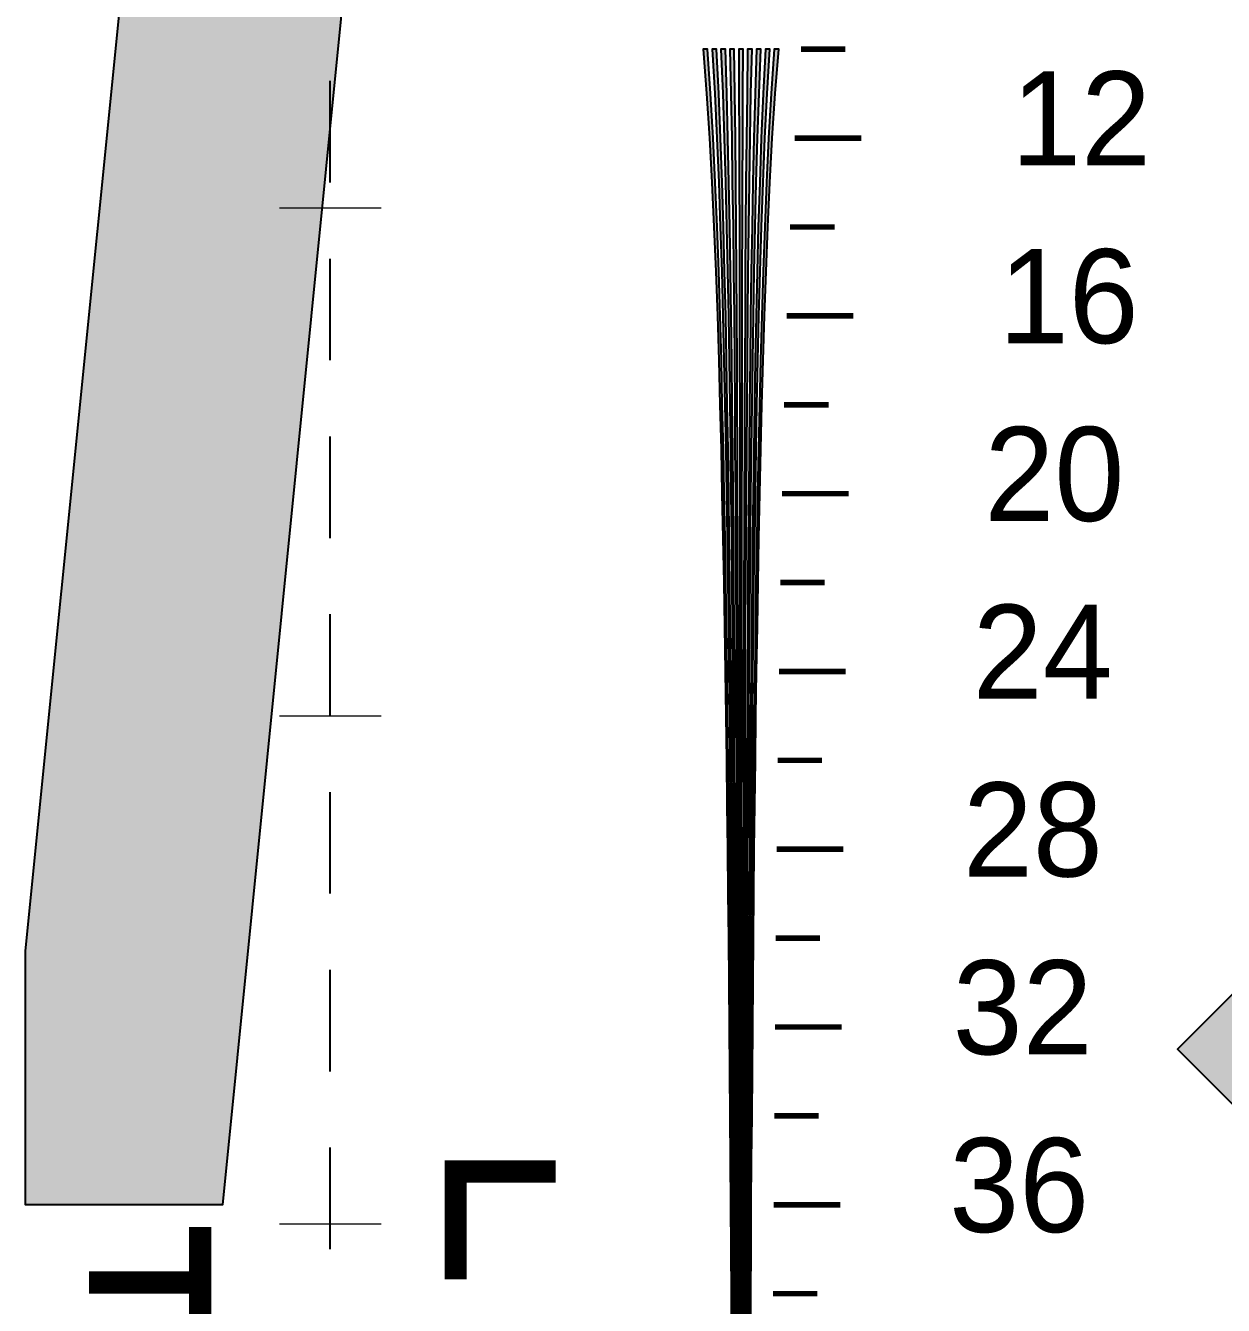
# Model space of a CAD drawing. Header units: millimetres. Extents: x -9 to 297, y 0 to 210.
# Drawn here: x 117.9 to 165.1, y 116.8 to 167.2 of the extents above; entities that cross this region are included whole.
import ezdxf

# ---------------------------------------------------------------- set-up
doc = ezdxf.new("R2010")
doc.units = ezdxf.units.MM
for name, color, linetype in [('CENTER', 7, 'Continuous'), ('GLUE', 1, 'Continuous'), ('LABELS', 7, 'Continuous'), ('SFR', 7, 'Continuous')]:
    doc.layers.add(name, color=color, linetype=linetype)

msp = doc.modelspace()

# ---------------------------------------------------------------- hatches: boundary and pattern name
at = {"layer": 'CENTER', "true_color": 0x000000}
h = msp.add_hatch(color=7, dxfattribs=at)
h.dxf.hatch_style = 1
h.paths.add_polyline_path([(144.629, 166.25), (144.764, 164.5), (144.878, 162.75), (144.97, 161), (145.053, 159.25), (145.123, 157.5), (145.189, 155.75), (145.241, 154), (145.289, 152.25), (145.333, 150.5), (145.372, 148.75), (145.408, 147), (145.438, 145.25), (145.469, 143.5), (145.495, 141.75), (145.521, 140), (145.543, 138.25), (145.565, 136.5), (145.587, 134.75), (145.605, 133), (145.622, 131.25), (145.635, 129.5), (145.653, 127.749), (145.666, 126), (145.679, 124.25), (145.692, 122.499), (145.705, 120.75), (145.714, 119), (145.727, 117.249), (145.736, 115.499), (145.745, 113.75), (145.788, 113.75), (145.78, 115.499), (145.771, 117.249), (145.762, 119), (145.753, 120.75), (145.74, 122.499), (145.731, 124.25), (145.718, 126), (145.705, 127.749), (145.692, 129.5), (145.679, 131.25), (145.666, 133), (145.648, 134.75), (145.631, 136.5), (145.613, 138.25), (145.591, 140), (145.569, 141.75), (145.547, 143.5), (145.521, 145.25), (145.491, 147), (145.46, 148.75), (145.425, 150.5), (145.385, 152.25), (145.346, 154), (145.298, 155.75), (145.241, 157.5), (145.18, 159.25), (145.106, 161), (145.022, 162.75), (144.922, 164.5), (144.804, 166.25), (144.629, 166.25)])
h = msp.add_hatch(color=7, dxfattribs=at)
h.dxf.hatch_style = 1
h.paths.add_polyline_path([(144.979, 166.25), (145.084, 164.5), (145.167, 162.75), (145.241, 161), (145.302, 159.25), (145.359, 157.5), (145.407, 155.75), (145.447, 154), (145.486, 152.25), (145.517, 150.5), (145.547, 148.75), (145.574, 147), (145.6, 145.25), (145.622, 143.5), (145.644, 141.75), (145.661, 140), (145.679, 138.25), (145.696, 136.5), (145.709, 134.75), (145.722, 133), (145.736, 131.25), (145.749, 129.5), (145.762, 127.749), (145.771, 126), (145.784, 124.25), (145.793, 122.499), (145.801, 120.75), (145.81, 119), (145.819, 117.249), (145.823, 115.499), (145.832, 113.75), (145.876, 113.75), (145.871, 115.499), (145.863, 117.249), (145.858, 119), (145.85, 120.75), (145.841, 122.499), (145.832, 124.25), (145.823, 126), (145.814, 127.749), (145.806, 129.5), (145.797, 131.25), (145.784, 133), (145.77, 134.75), (145.762, 136.5), (145.744, 138.25), (145.731, 140), (145.714, 141.75), (145.696, 143.5), (145.679, 145.25), (145.657, 147), (145.635, 148.75), (145.609, 150.5), (145.582, 152.25), (145.552, 154), (145.517, 155.75), (145.473, 157.5), (145.429, 159.25), (145.377, 161), (145.315, 162.75), (145.241, 164.5), (145.154, 166.25), (144.979, 166.25)])
h = msp.add_hatch(color=7, dxfattribs=at)
h.dxf.hatch_style = 1
h.paths.add_polyline_path([(145.329, 166.25), (145.399, 164.5), (145.46, 162.75), (145.512, 161), (145.552, 159.25), (145.591, 157.5), (145.626, 155.75), (145.652, 154), (145.679, 152.25), (145.701, 150.5), (145.722, 148.75), (145.74, 147), (145.758, 145.25), (145.775, 143.5), (145.788, 141.75), (145.801, 140), (145.814, 138.25), (145.823, 136.5), (145.836, 134.75), (145.845, 133), (145.854, 131.25), (145.863, 129.5), (145.871, 127.749), (145.876, 126), (145.885, 124.25), (145.894, 122.499), (145.898, 120.75), (145.902, 119), (145.911, 117.249), (145.915, 115.499), (145.92, 113.75), (145.963, 113.75), (145.959, 115.499), (145.955, 117.249), (145.95, 119), (145.946, 120.75), (145.942, 122.499), (145.937, 124.25), (145.933, 126), (145.924, 127.749), (145.92, 129.5), (145.911, 131.25), (145.907, 133), (145.898, 134.75), (145.889, 136.5), (145.88, 138.25), (145.871, 140), (145.863, 141.75), (145.85, 143.5), (145.836, 145.25), (145.823, 147), (145.81, 148.75), (145.793, 150.5), (145.775, 152.25), (145.758, 154), (145.736, 155.75), (145.71, 157.5), (145.679, 159.25), (145.644, 161), (145.605, 162.75), (145.561, 164.5), (145.504, 166.25), (145.329, 166.25)])
h = msp.add_hatch(color=7, dxfattribs=at)
h.dxf.hatch_style = 1
h.paths.add_polyline_path([(145.679, 166.25), (145.718, 164.5), (145.753, 162.75), (145.779, 161), (145.806, 159.25), (145.823, 157.5), (145.845, 155.75), (145.858, 154), (145.871, 152.25), (145.884, 150.5), (145.898, 148.75), (145.906, 147), (145.92, 145.25), (145.928, 143.5), (145.933, 141.75), (145.942, 140), (145.95, 138.25), (145.955, 136.5), (145.959, 134.75), (145.968, 133), (145.972, 131.25), (145.976, 129.5), (145.981, 127.749), (145.985, 126), (145.989, 124.25), (145.989, 122.499), (145.994, 120.75), (145.998, 119), (146.002, 117.249), (146.002, 115.499), (146.007, 113.75), (146.05, 113.75), (146.05, 115.499), (146.046, 117.249), (146.046, 119), (146.042, 120.75), (146.042, 122.499), (146.037, 124.25), (146.037, 126), (146.033, 127.749), (146.033, 129.5), (146.029, 131.25), (146.024, 133), (146.024, 134.75), (146.02, 136.5), (146.016, 138.25), (146.011, 140), (146.007, 141.75), (146.003, 143.5), (145.998, 145.25), (145.99, 147), (145.985, 148.75), (145.977, 150.5), (145.972, 152.25), (145.963, 154), (145.955, 155.75), (145.942, 157.5), (145.928, 159.25), (145.915, 161), (145.898, 162.75), (145.876, 164.5), (145.854, 166.25), (145.679, 166.25)])
h = msp.add_hatch(color=7, dxfattribs=at)
h.dxf.hatch_style = 1
h.paths.add_polyline_path([(146.029, 166.25), (146.038, 164.5), (146.042, 162.75), (146.051, 161), (146.055, 159.25), (146.059, 157.5), (146.064, 155.75), (146.064, 154), (146.068, 152.25), (146.068, 150.5), (146.072, 148.75), (146.072, 147), (146.077, 145.25), (146.077, 143.5), (146.081, 141.75), (146.081, 140), (146.081, 138.25), (146.085, 136.5), (146.085, 134.75), (146.085, 133), (146.085, 131.25), (146.09, 129.5), (146.09, 127.749), (146.09, 126), (146.09, 124.25), (146.09, 122.499), (146.09, 120.75), (146.094, 119), (146.094, 117.249), (146.094, 115.499), (146.094, 113.75), (146.138, 113.75), (146.138, 115.499), (146.138, 117.249), (146.138, 119), (146.142, 120.75), (146.142, 122.499), (146.142, 124.25), (146.142, 126), (146.142, 127.749), (146.142, 129.5), (146.146, 131.25), (146.146, 133), (146.146, 134.75), (146.146, 136.5), (146.151, 138.25), (146.151, 140), (146.151, 141.75), (146.155, 143.5), (146.155, 145.25), (146.159, 147), (146.159, 148.75), (146.164, 150.5), (146.164, 152.25), (146.168, 154), (146.172, 155.75), (146.172, 157.5), (146.177, 159.25), (146.181, 161), (146.19, 162.75), (146.194, 164.5), (146.203, 166.25), (146.029, 166.25)])
h = msp.add_hatch(color=7, dxfattribs=at)
h.dxf.hatch_style = 1
h.paths.add_polyline_path([(146.379, 166.25), (146.357, 164.5), (146.335, 162.75), (146.317, 161), (146.304, 159.25), (146.291, 157.5), (146.282, 155.75), (146.269, 154), (146.26, 152.25), (146.256, 150.5), (146.247, 148.75), (146.243, 147), (146.234, 145.25), (146.23, 143.5), (146.225, 141.75), (146.221, 140), (146.217, 138.25), (146.213, 136.5), (146.208, 134.75), (146.208, 133), (146.204, 131.25), (146.199, 129.5), (146.199, 127.749), (146.195, 126), (146.195, 124.25), (146.191, 122.499), (146.191, 120.75), (146.186, 119), (146.186, 117.249), (146.182, 115.499), (146.182, 113.75), (146.226, 113.75), (146.23, 115.499), (146.23, 117.249), (146.235, 119), (146.239, 120.75), (146.243, 122.499), (146.243, 124.25), (146.248, 126), (146.252, 127.749), (146.256, 129.5), (146.261, 131.25), (146.265, 133), (146.274, 134.75), (146.278, 136.5), (146.282, 138.25), (146.291, 140), (146.3, 141.75), (146.304, 143.5), (146.313, 145.25), (146.326, 147), (146.335, 148.75), (146.348, 150.5), (146.361, 152.25), (146.374, 154), (146.392, 155.75), (146.409, 157.5), (146.427, 159.25), (146.453, 161), (146.479, 162.75), (146.514, 164.5), (146.554, 166.25), (146.379, 166.25)])
h = msp.add_hatch(color=7, dxfattribs=at)
h.dxf.hatch_style = 1
h.paths.add_polyline_path([(146.729, 166.25), (146.672, 164.5), (146.628, 162.75), (146.589, 161), (146.554, 159.25), (146.523, 157.5), (146.501, 155.75), (146.475, 154), (146.457, 152.25), (146.44, 150.5), (146.423, 148.75), (146.409, 147), (146.396, 145.25), (146.383, 143.5), (146.37, 141.75), (146.361, 140), (146.352, 138.25), (146.344, 136.5), (146.335, 134.75), (146.326, 133), (146.322, 131.25), (146.313, 129.5), (146.309, 127.749), (146.3, 126), (146.295, 124.25), (146.291, 122.499), (146.287, 120.75), (146.282, 119), (146.278, 117.249), (146.274, 115.499), (146.269, 113.75), (146.313, 113.75), (146.317, 115.499), (146.322, 117.249), (146.331, 119), (146.335, 120.75), (146.339, 122.499), (146.348, 124.25), (146.357, 126), (146.361, 127.749), (146.37, 129.5), (146.379, 131.25), (146.388, 133), (146.396, 134.75), (146.41, 136.5), (146.418, 138.25), (146.432, 140), (146.445, 141.75), (146.458, 143.5), (146.475, 145.25), (146.493, 147), (146.51, 148.75), (146.532, 150.5), (146.554, 152.25), (146.58, 154), (146.611, 155.75), (146.641, 157.5), (146.681, 159.25), (146.72, 161), (146.773, 162.75), (146.834, 164.5), (146.904, 166.25), (146.729, 166.25)])
h = msp.add_hatch(color=7, dxfattribs=at)
h.dxf.hatch_style = 1
h.paths.add_polyline_path([(147.079, 166.25), (146.991, 164.5), (146.917, 162.75), (146.856, 161), (146.803, 159.25), (146.76, 157.5), (146.72, 155.75), (146.681, 154), (146.65, 152.25), (146.624, 150.5), (146.598, 148.75), (146.576, 147), (146.554, 145.25), (146.536, 143.5), (146.519, 141.75), (146.501, 140), (146.488, 138.25), (146.471, 136.5), (146.462, 134.75), (146.449, 133), (146.436, 131.25), (146.427, 129.5), (146.418, 127.749), (146.409, 126), (146.401, 124.25), (146.392, 122.499), (146.383, 120.75), (146.374, 119), (146.37, 117.249), (146.361, 115.499), (146.357, 113.75), (146.4, 113.75), (146.409, 115.499), (146.413, 117.249), (146.422, 119), (146.431, 120.75), (146.44, 122.499), (146.449, 124.25), (146.462, 126), (146.471, 127.749), (146.484, 129.5), (146.497, 131.25), (146.51, 133), (146.523, 134.75), (146.536, 136.5), (146.554, 138.25), (146.571, 140), (146.589, 141.75), (146.611, 143.5), (146.632, 145.25), (146.659, 147), (146.685, 148.75), (146.716, 150.5), (146.746, 152.25), (146.786, 154), (146.829, 155.75), (146.873, 157.5), (146.93, 159.25), (146.991, 161), (147.065, 162.75), (147.148, 164.5), (147.254, 166.25), (147.079, 166.25)])
h = msp.add_hatch(color=7, dxfattribs=at)
h.dxf.hatch_style = 1
h.paths.add_polyline_path([(147.429, 166.25), (147.311, 164.5), (147.21, 162.75), (147.127, 161), (147.053, 159.25), (146.991, 157.5), (146.939, 155.75), (146.886, 154), (146.847, 152.25), (146.808, 150.5), (146.772, 148.75), (146.742, 147), (146.711, 145.25), (146.685, 143.5), (146.663, 141.75), (146.641, 140), (146.619, 138.25), (146.602, 136.5), (146.584, 134.75), (146.567, 133), (146.554, 131.25), (146.54, 129.5), (146.527, 127.749), (146.514, 126), (146.501, 124.25), (146.492, 122.499), (146.479, 120.75), (146.47, 119), (146.462, 117.249), (146.453, 115.499), (146.444, 113.75), (146.488, 113.75), (146.497, 115.499), (146.505, 117.249), (146.518, 119), (146.527, 120.75), (146.54, 122.499), (146.554, 124.25), (146.567, 126), (146.58, 127.749), (146.597, 129.5), (146.61, 131.25), (146.628, 133), (146.645, 134.75), (146.667, 136.5), (146.689, 138.25), (146.711, 140), (146.737, 141.75), (146.764, 143.5), (146.794, 145.25), (146.825, 147), (146.86, 148.75), (146.899, 150.5), (146.943, 152.25), (146.991, 154), (147.048, 155.75), (147.109, 157.5), (147.179, 159.25), (147.262, 161), (147.354, 162.75), (147.468, 164.5), (147.604, 166.25), (147.429, 166.25)])
at = {"layer": 'SFR', "true_color": 0x000000}
h = msp.add_hatch(color=7, dxfattribs=at)
h.dxf.hatch_style = 1
h.paths.add_polyline_path([(117.942, 130.751), (122.192, 173.25), (130.942, 173.25), (125.692, 120.75), (117.942, 120.75), (117.942, 130.751)])
h = msp.add_hatch(color=7, dxfattribs=at)
h.dxf.hatch_style = 1
h.paths.add_polyline_path([(176.442, 140), (189.567, 126.875), (176.442, 113.75), (163.317, 126.875), (176.442, 140)])

# ---------------------------------------------------------------- linework, layer by layer
at = {"layer": 'CENTER', "color": 250, "lineweight": 35, "const_width": 0.219}
for points in [[(148.479, 166.25), (150.229, 166.25)], [(148.229, 162.75), (150.854, 162.75)], [(148.054, 159.25), (149.804, 159.25)], [(147.923, 155.75), (150.548, 155.75)], [(147.818, 152.25), (149.568, 152.25)], [(147.735, 148.75), (150.36, 148.75)], [(147.669, 145.25), (149.419, 145.25)], [(147.612, 141.75), (150.237, 141.75)], [(147.564, 138.25), (149.314, 138.25)], [(147.521, 134.75), (150.146, 134.75)], [(147.486, 131.25), (149.236, 131.25)], [(147.455, 127.75), (150.08, 127.75)], [(147.429, 124.25), (149.179, 124.25)], [(147.402, 120.75), (150.028, 120.75)], [(147.381, 117.25), (149.13, 117.25)]]:
    msp.add_lwpolyline(points, dxfattribs=at)
at = {"layer": 'CENTER', "color": 250}
for points in [[(145.78, 115.499), (145.771, 117.249), (145.762, 119), (145.753, 120.75), (145.74, 122.499), (145.731, 124.25), (145.718, 126), (145.705, 127.749), (145.692, 129.5), (145.679, 131.25), (145.666, 133), (145.648, 134.75), (145.631, 136.5), (145.613, 138.25), (145.591, 140), (145.569, 141.75), (145.547, 143.5), (145.521, 145.25), (145.491, 147), (145.46, 148.75), (145.425, 150.5), (145.385, 152.25), (145.346, 154), (145.298, 155.75), (145.241, 157.5), (145.18, 159.25), (145.106, 161), (145.022, 162.75), (144.922, 164.5), (144.804, 166.25), (144.629, 166.25), (144.629, 166.25), (144.764, 164.5), (144.878, 162.75), (144.97, 161), (145.053, 159.25), (145.123, 157.5), (145.189, 155.75), (145.241, 154), (145.289, 152.25), (145.333, 150.5), (145.372, 148.75), (145.408, 147), (145.438, 145.25), (145.469, 143.5), (145.495, 141.75), (145.521, 140), (145.543, 138.25), (145.565, 136.5), (145.587, 134.75), (145.605, 133), (145.622, 131.25), (145.635, 129.5), (145.653, 127.749), (145.666, 126), (145.679, 124.25), (145.692, 122.499), (145.705, 120.75), (145.714, 119), (145.727, 117.249), (145.736, 115.499)], [(145.871, 115.499), (145.863, 117.249), (145.858, 119), (145.85, 120.75), (145.841, 122.499), (145.832, 124.25), (145.823, 126), (145.814, 127.749), (145.806, 129.5), (145.797, 131.25), (145.784, 133), (145.77, 134.75), (145.762, 136.5), (145.744, 138.25), (145.731, 140), (145.714, 141.75), (145.696, 143.5), (145.679, 145.25), (145.657, 147), (145.635, 148.75), (145.609, 150.5), (145.582, 152.25), (145.552, 154), (145.517, 155.75), (145.473, 157.5), (145.429, 159.25), (145.377, 161), (145.315, 162.75), (145.241, 164.5), (145.154, 166.25), (144.979, 166.25), (144.979, 166.25), (145.084, 164.5), (145.167, 162.75), (145.241, 161), (145.302, 159.25), (145.359, 157.5), (145.407, 155.75), (145.447, 154), (145.486, 152.25), (145.517, 150.5), (145.547, 148.75), (145.574, 147), (145.6, 145.25), (145.622, 143.5), (145.644, 141.75), (145.661, 140), (145.679, 138.25), (145.696, 136.5), (145.709, 134.75), (145.722, 133), (145.736, 131.25), (145.749, 129.5), (145.762, 127.749), (145.771, 126), (145.784, 124.25), (145.793, 122.499), (145.801, 120.75), (145.81, 119), (145.819, 117.249), (145.823, 115.499)], [(145.959, 115.499), (145.955, 117.249), (145.95, 119), (145.946, 120.75), (145.942, 122.499), (145.937, 124.25), (145.933, 126), (145.924, 127.749), (145.92, 129.5), (145.911, 131.25), (145.907, 133), (145.898, 134.75), (145.889, 136.5), (145.88, 138.25), (145.871, 140), (145.863, 141.75), (145.85, 143.5), (145.836, 145.25), (145.823, 147), (145.81, 148.75), (145.793, 150.5), (145.775, 152.25), (145.758, 154), (145.736, 155.75), (145.71, 157.5), (145.679, 159.25), (145.644, 161), (145.605, 162.75), (145.561, 164.5), (145.504, 166.25), (145.329, 166.25), (145.329, 166.25), (145.399, 164.5), (145.46, 162.75), (145.512, 161), (145.552, 159.25), (145.591, 157.5), (145.626, 155.75), (145.652, 154), (145.679, 152.25), (145.701, 150.5), (145.722, 148.75), (145.74, 147), (145.758, 145.25), (145.775, 143.5), (145.788, 141.75), (145.801, 140), (145.814, 138.25), (145.823, 136.5), (145.836, 134.75), (145.845, 133), (145.854, 131.25), (145.863, 129.5), (145.871, 127.749), (145.876, 126), (145.885, 124.25), (145.894, 122.499), (145.898, 120.75), (145.902, 119), (145.911, 117.249), (145.915, 115.499)], [(146.05, 115.499), (146.046, 117.249), (146.046, 119), (146.042, 120.75), (146.042, 122.499), (146.037, 124.25), (146.037, 126), (146.033, 127.749), (146.033, 129.5), (146.029, 131.25), (146.024, 133), (146.024, 134.75), (146.02, 136.5), (146.016, 138.25), (146.011, 140), (146.007, 141.75), (146.003, 143.5), (145.998, 145.25), (145.99, 147), (145.985, 148.75), (145.977, 150.5), (145.972, 152.25), (145.963, 154), (145.955, 155.75), (145.942, 157.5), (145.928, 159.25), (145.915, 161), (145.898, 162.75), (145.876, 164.5), (145.854, 166.25), (145.679, 166.25), (145.679, 166.25), (145.718, 164.5), (145.753, 162.75), (145.779, 161), (145.806, 159.25), (145.823, 157.5), (145.845, 155.75), (145.858, 154), (145.871, 152.25), (145.884, 150.5), (145.898, 148.75), (145.906, 147), (145.92, 145.25), (145.928, 143.5), (145.933, 141.75), (145.942, 140), (145.95, 138.25), (145.955, 136.5), (145.959, 134.75), (145.968, 133), (145.972, 131.25), (145.976, 129.5), (145.981, 127.749), (145.985, 126), (145.989, 124.25), (145.989, 122.499), (145.994, 120.75), (145.998, 119), (146.002, 117.249), (146.002, 115.499)], [(146.138, 115.499), (146.138, 117.249), (146.138, 119), (146.142, 120.75), (146.142, 122.499), (146.142, 124.25), (146.142, 126), (146.142, 127.749), (146.142, 129.5), (146.146, 131.25), (146.146, 133), (146.146, 134.75), (146.146, 136.5), (146.151, 138.25), (146.151, 140), (146.151, 141.75), (146.155, 143.5), (146.155, 145.25), (146.159, 147), (146.159, 148.75), (146.164, 150.5), (146.164, 152.25), (146.168, 154), (146.172, 155.75), (146.172, 157.5), (146.177, 159.25), (146.181, 161), (146.19, 162.75), (146.194, 164.5), (146.203, 166.25), (146.029, 166.25), (146.029, 166.25), (146.038, 164.5), (146.042, 162.75), (146.051, 161), (146.055, 159.25), (146.059, 157.5), (146.064, 155.75), (146.064, 154), (146.068, 152.25), (146.068, 150.5), (146.072, 148.75), (146.072, 147), (146.077, 145.25), (146.077, 143.5), (146.081, 141.75), (146.081, 140), (146.081, 138.25), (146.085, 136.5), (146.085, 134.75), (146.085, 133), (146.085, 131.25), (146.09, 129.5), (146.09, 127.749), (146.09, 126), (146.09, 124.25), (146.09, 122.499), (146.09, 120.75), (146.094, 119), (146.094, 117.249), (146.094, 115.499)], [(146.23, 115.499), (146.23, 117.249), (146.235, 119), (146.239, 120.75), (146.243, 122.499), (146.243, 124.25), (146.248, 126), (146.252, 127.749), (146.256, 129.5), (146.261, 131.25), (146.265, 133), (146.274, 134.75), (146.278, 136.5), (146.282, 138.25), (146.291, 140), (146.3, 141.75), (146.304, 143.5), (146.313, 145.25), (146.326, 147), (146.335, 148.75), (146.348, 150.5), (146.361, 152.25), (146.374, 154), (146.392, 155.75), (146.409, 157.5), (146.427, 159.25), (146.453, 161), (146.479, 162.75), (146.514, 164.5), (146.554, 166.25), (146.379, 166.25), (146.379, 166.25), (146.357, 164.5), (146.335, 162.75), (146.317, 161), (146.304, 159.25), (146.291, 157.5), (146.282, 155.75), (146.269, 154), (146.26, 152.25), (146.256, 150.5), (146.247, 148.75), (146.243, 147), (146.234, 145.25), (146.23, 143.5), (146.225, 141.75), (146.221, 140), (146.217, 138.25), (146.213, 136.5), (146.208, 134.75), (146.208, 133), (146.204, 131.25), (146.199, 129.5), (146.199, 127.749), (146.195, 126), (146.195, 124.25), (146.191, 122.499), (146.191, 120.75), (146.186, 119), (146.186, 117.249), (146.182, 115.499)], [(146.317, 115.499), (146.322, 117.249), (146.331, 119), (146.335, 120.75), (146.339, 122.499), (146.348, 124.25), (146.357, 126), (146.361, 127.749), (146.37, 129.5), (146.379, 131.25), (146.388, 133), (146.396, 134.75), (146.41, 136.5), (146.418, 138.25), (146.432, 140), (146.445, 141.75), (146.458, 143.5), (146.475, 145.25), (146.493, 147), (146.51, 148.75), (146.532, 150.5), (146.554, 152.25), (146.58, 154), (146.611, 155.75), (146.641, 157.5), (146.681, 159.25), (146.72, 161), (146.773, 162.75), (146.834, 164.5), (146.904, 166.25), (146.729, 166.25), (146.729, 166.25), (146.672, 164.5), (146.628, 162.75), (146.589, 161), (146.554, 159.25), (146.523, 157.5), (146.501, 155.75), (146.475, 154), (146.457, 152.25), (146.44, 150.5), (146.423, 148.75), (146.409, 147), (146.396, 145.25), (146.383, 143.5), (146.37, 141.75), (146.361, 140), (146.352, 138.25), (146.344, 136.5), (146.335, 134.75), (146.326, 133), (146.322, 131.25), (146.313, 129.5), (146.309, 127.749), (146.3, 126), (146.295, 124.25), (146.291, 122.499), (146.287, 120.75), (146.282, 119), (146.278, 117.249), (146.274, 115.499)], [(146.409, 115.499), (146.413, 117.249), (146.422, 119), (146.431, 120.75), (146.44, 122.499), (146.449, 124.25), (146.462, 126), (146.471, 127.749), (146.484, 129.5), (146.497, 131.25), (146.51, 133), (146.523, 134.75), (146.536, 136.5), (146.554, 138.25), (146.571, 140), (146.589, 141.75), (146.611, 143.5), (146.632, 145.25), (146.659, 147), (146.685, 148.75), (146.716, 150.5), (146.746, 152.25), (146.786, 154), (146.829, 155.75), (146.873, 157.5), (146.93, 159.25), (146.991, 161), (147.065, 162.75), (147.148, 164.5), (147.254, 166.25), (147.079, 166.25), (147.079, 166.25), (146.991, 164.5), (146.917, 162.75), (146.856, 161), (146.803, 159.25), (146.76, 157.5), (146.72, 155.75), (146.681, 154), (146.65, 152.25), (146.624, 150.5), (146.598, 148.75), (146.576, 147), (146.554, 145.25), (146.536, 143.5), (146.519, 141.75), (146.501, 140), (146.488, 138.25), (146.471, 136.5), (146.462, 134.75), (146.449, 133), (146.436, 131.25), (146.427, 129.5), (146.418, 127.749), (146.409, 126), (146.401, 124.25), (146.392, 122.499), (146.383, 120.75), (146.374, 119), (146.37, 117.249), (146.361, 115.499)], [(146.497, 115.499), (146.505, 117.249), (146.518, 119), (146.527, 120.75), (146.54, 122.499), (146.554, 124.25), (146.567, 126), (146.58, 127.749), (146.597, 129.5), (146.61, 131.25), (146.628, 133), (146.645, 134.75), (146.667, 136.5), (146.689, 138.25), (146.711, 140), (146.737, 141.75), (146.764, 143.5), (146.794, 145.25), (146.825, 147), (146.86, 148.75), (146.899, 150.5), (146.943, 152.25), (146.991, 154), (147.048, 155.75), (147.109, 157.5), (147.179, 159.25), (147.262, 161), (147.354, 162.75), (147.468, 164.5), (147.604, 166.25), (147.429, 166.25), (147.429, 166.25), (147.311, 164.5), (147.21, 162.75), (147.127, 161), (147.053, 159.25), (146.991, 157.5), (146.939, 155.75), (146.886, 154), (146.847, 152.25), (146.808, 150.5), (146.772, 148.75), (146.742, 147), (146.711, 145.25), (146.685, 143.5), (146.663, 141.75), (146.641, 140), (146.619, 138.25), (146.602, 136.5), (146.584, 134.75), (146.567, 133), (146.554, 131.25), (146.54, 129.5), (146.527, 127.749), (146.514, 126), (146.501, 124.25), (146.492, 122.499), (146.479, 120.75), (146.47, 119), (146.462, 117.249), (146.453, 115.499)]]:
    msp.add_lwpolyline(points, dxfattribs=at)
at = {"layer": 'CENTER', "color": 250, "true_color": 0x000000}
for points in [[(144.804, 166.25), (144.629, 166.25), (144.764, 164.5)], [(144.804, 166.25), (144.764, 164.5), (144.878, 162.75)], [(144.804, 166.25), (144.878, 162.75), (144.97, 161)], [(144.804, 166.25), (144.97, 161), (145.053, 159.25)], [(144.804, 166.25), (145.053, 159.25), (145.123, 157.5)], [(144.804, 166.25), (145.123, 157.5), (145.189, 155.75)], [(144.804, 166.25), (145.189, 155.75), (145.46, 148.75)], [(144.804, 166.25), (145.46, 148.75), (145.425, 150.5)], [(144.804, 166.25), (145.425, 150.5), (145.385, 152.25)], [(144.804, 166.25), (145.385, 152.25), (145.346, 154)], [(144.804, 166.25), (145.346, 154), (145.298, 155.75)], [(144.804, 166.25), (145.298, 155.75), (145.241, 157.5)], [(144.804, 166.25), (145.241, 157.5), (145.18, 159.25)], [(144.804, 166.25), (145.18, 159.25), (145.106, 161)], [(144.804, 166.25), (145.106, 161), (145.022, 162.75)], [(145.022, 162.75), (144.922, 164.5), (144.804, 166.25)], [(145.154, 166.25), (144.979, 166.25), (145.084, 164.5)], [(145.154, 166.25), (145.084, 164.5), (145.167, 162.75)], [(145.154, 166.25), (145.167, 162.75), (145.241, 161)], [(145.154, 166.25), (145.241, 161), (145.302, 159.25)], [(145.154, 166.25), (145.302, 159.25), (145.359, 157.5)], [(145.154, 166.25), (145.359, 157.5), (145.407, 155.75)], [(145.154, 166.25), (145.407, 155.75), (145.679, 145.25)], [(145.154, 166.25), (145.679, 145.25), (145.657, 147)], [(145.154, 166.25), (145.657, 147), (145.635, 148.75)], [(145.154, 166.25), (145.635, 148.75), (145.609, 150.5)], [(145.154, 166.25), (145.609, 150.5), (145.582, 152.25)], [(145.154, 166.25), (145.582, 152.25), (145.552, 154)], [(145.154, 166.25), (145.552, 154), (145.517, 155.75)], [(145.154, 166.25), (145.517, 155.75), (145.473, 157.5)], [(145.154, 166.25), (145.473, 157.5), (145.429, 159.25)], [(145.154, 166.25), (145.429, 159.25), (145.377, 161)], [(145.154, 166.25), (145.377, 161), (145.315, 162.75)], [(145.315, 162.75), (145.241, 164.5), (145.154, 166.25)], [(145.504, 166.25), (145.329, 166.25), (145.399, 164.5)], [(145.504, 166.25), (145.399, 164.5), (145.46, 162.75)], [(145.504, 166.25), (145.46, 162.75), (145.512, 161)], [(145.504, 166.25), (145.512, 161), (145.552, 159.25)], [(145.504, 166.25), (145.552, 159.25), (145.591, 157.5)], [(145.504, 166.25), (145.591, 157.5), (145.626, 155.75)], [(145.504, 166.25), (145.626, 155.75), (145.652, 154)], [(145.504, 166.25), (145.652, 154), (145.679, 152.25)], [(145.504, 166.25), (145.679, 152.25), (145.701, 150.5)], [(145.504, 166.25), (145.701, 150.5), (145.722, 148.75)], [(145.504, 166.25), (145.722, 148.75), (145.898, 134.75)], [(145.504, 166.25), (145.898, 134.75), (145.889, 136.5)], [(145.504, 166.25), (145.889, 136.5), (145.88, 138.25)], [(145.504, 166.25), (145.88, 138.25), (145.871, 140)], [(145.504, 166.25), (145.871, 140), (145.863, 141.75)], [(145.504, 166.25), (145.863, 141.75), (145.85, 143.5)], [(145.504, 166.25), (145.85, 143.5), (145.836, 145.25)], [(145.504, 166.25), (145.836, 145.25), (145.823, 147)], [(145.504, 166.25), (145.823, 147), (145.81, 148.75)], [(145.504, 166.25), (145.81, 148.75), (145.793, 150.5)], [(145.504, 166.25), (145.793, 150.5), (145.775, 152.25)], [(145.504, 166.25), (145.775, 152.25), (145.758, 154)], [(145.504, 166.25), (145.758, 154), (145.736, 155.75)], [(145.504, 166.25), (145.736, 155.75), (145.71, 157.5)], [(145.504, 166.25), (145.71, 157.5), (145.679, 159.25)], [(145.504, 166.25), (145.679, 159.25), (145.644, 161)], [(145.504, 166.25), (145.644, 161), (145.605, 162.75)], [(145.605, 162.75), (145.561, 164.5), (145.504, 166.25)], [(145.854, 166.25), (145.679, 166.25), (145.718, 164.5)], [(145.854, 166.25), (145.718, 164.5), (145.753, 162.75)], [(145.854, 166.25), (145.753, 162.75), (145.779, 161)], [(145.854, 166.25), (145.779, 161), (145.806, 159.25)], [(145.854, 166.25), (145.806, 159.25), (145.823, 157.5)], [(145.854, 166.25), (145.823, 157.5), (145.845, 155.75)], [(145.854, 166.25), (145.845, 155.75), (145.858, 154)], [(145.854, 166.25), (145.858, 154), (145.871, 152.25)], [(145.854, 166.25), (145.871, 152.25), (145.884, 150.5)], [(145.854, 166.25), (145.884, 150.5), (145.898, 148.75)], [(145.854, 166.25), (145.898, 148.75), (145.906, 147)], [(145.854, 166.25), (145.906, 147), (145.92, 145.25)], [(145.854, 166.25), (145.92, 145.25), (145.928, 143.5)], [(145.854, 166.25), (145.928, 143.5), (145.942, 140)], [(145.854, 166.25), (145.942, 140), (145.95, 138.25)], [(145.854, 166.25), (145.95, 138.25), (146.05, 113.75)], [(145.854, 166.25), (146.05, 113.75), (146.05, 115.499)], [(145.854, 166.25), (146.05, 115.499), (146.046, 117.249)], [(145.854, 166.25), (146.046, 117.249), (146.046, 119)], [(145.854, 166.25), (146.046, 119), (146.042, 120.75)], [(145.854, 166.25), (146.042, 120.75), (146.042, 122.499)], [(145.854, 166.25), (146.042, 122.499), (146.037, 124.25)], [(145.854, 166.25), (146.037, 124.25), (146.037, 126)], [(145.854, 166.25), (146.037, 126), (146.033, 127.749)], [(145.854, 166.25), (146.033, 127.749), (146.033, 129.5)], [(145.854, 166.25), (146.033, 129.5), (146.029, 131.25)], [(145.854, 166.25), (146.029, 131.25), (146.024, 133)], [(145.854, 166.25), (146.024, 133), (146.024, 134.75)], [(145.854, 166.25), (146.024, 134.75), (146.02, 136.5)], [(145.854, 166.25), (146.02, 136.5), (146.016, 138.25)], [(145.854, 166.25), (146.016, 138.25), (146.011, 140)], [(145.854, 166.25), (146.011, 140), (146.007, 141.75)], [(145.854, 166.25), (146.007, 141.75), (146.003, 143.5)], [(145.854, 166.25), (146.003, 143.5), (145.998, 145.25)], [(145.854, 166.25), (145.998, 145.25), (145.99, 147)], [(145.854, 166.25), (145.99, 147), (145.985, 148.75)], [(145.854, 166.25), (145.985, 148.75), (145.977, 150.5)], [(145.854, 166.25), (145.977, 150.5), (145.972, 152.25)], [(145.854, 166.25), (145.972, 152.25), (145.963, 154)], [(145.854, 166.25), (145.963, 154), (145.955, 155.75)], [(145.854, 166.25), (145.955, 155.75), (145.942, 157.5)], [(145.854, 166.25), (145.942, 157.5), (145.928, 159.25)], [(145.854, 166.25), (145.928, 159.25), (145.915, 161)], [(145.915, 161), (145.876, 164.5), (145.854, 166.25)], [(146.203, 166.25), (146.029, 166.25), (146.038, 164.5)], [(146.203, 166.25), (146.038, 164.5), (146.042, 162.75)], [(146.203, 166.25), (146.042, 162.75), (146.051, 161)], [(146.203, 166.25), (146.051, 161), (146.055, 159.25)], [(146.203, 166.25), (146.055, 159.25), (146.059, 157.5)], [(146.203, 166.25), (146.059, 157.5), (146.064, 155.75)], [(146.203, 166.25), (146.064, 155.75), (146.064, 154)], [(146.203, 166.25), (146.064, 154), (146.068, 152.25)], [(146.203, 166.25), (146.068, 152.25), (146.068, 150.5)], [(146.203, 166.25), (146.068, 150.5), (146.072, 148.75)], [(146.203, 166.25), (146.072, 148.75), (146.072, 147)], [(146.203, 166.25), (146.072, 147), (146.077, 145.25)], [(146.203, 166.25), (146.077, 145.25), (146.077, 143.5)], [(146.077, 143.5), (146.194, 164.5), (146.203, 166.25)], [(146.554, 166.25), (146.282, 155.75), (146.269, 154)], [(146.269, 154), (146.514, 164.5), (146.554, 166.25)], [(146.554, 166.25), (146.291, 157.5), (146.282, 155.75)], [(146.554, 166.25), (146.304, 159.25), (146.291, 157.5)], [(146.554, 166.25), (146.317, 161), (146.304, 159.25)], [(146.554, 166.25), (146.335, 162.75), (146.317, 161)], [(146.554, 166.25), (146.357, 164.5), (146.335, 162.75)], [(146.554, 166.25), (146.379, 166.25), (146.357, 164.5)], [(146.904, 166.25), (146.554, 159.25), (146.523, 157.5)], [(146.523, 157.5), (146.834, 164.5), (146.904, 166.25)], [(146.904, 166.25), (146.589, 161), (146.554, 159.25)], [(146.904, 166.25), (146.628, 162.75), (146.589, 161)], [(146.904, 166.25), (146.672, 164.5), (146.628, 162.75)], [(146.904, 166.25), (146.729, 166.25), (146.672, 164.5)], [(147.254, 166.25), (146.856, 161), (146.803, 159.25)], [(146.803, 159.25), (147.148, 164.5), (147.254, 166.25)], [(147.254, 166.25), (146.917, 162.75), (146.856, 161)], [(147.254, 166.25), (146.991, 164.5), (146.917, 162.75)], [(147.254, 166.25), (147.079, 166.25), (146.991, 164.5)], [(147.604, 166.25), (147.127, 161), (147.053, 159.25)], [(147.053, 159.25), (147.468, 164.5), (147.604, 166.25)], [(147.604, 166.25), (147.21, 162.75), (147.127, 161)], [(147.604, 166.25), (147.311, 164.5), (147.21, 162.75)], [(147.604, 166.25), (147.429, 166.25), (147.311, 164.5)], [(145.915, 161), (145.898, 162.75), (145.876, 164.5)], [(146.077, 143.5), (146.19, 162.75), (146.194, 164.5)], [(146.269, 154), (146.479, 162.75), (146.514, 164.5)], [(146.523, 157.5), (146.773, 162.75), (146.834, 164.5)], [(146.803, 159.25), (147.065, 162.75), (147.148, 164.5)], [(147.053, 159.25), (147.354, 162.75), (147.468, 164.5)], [(146.077, 143.5), (146.181, 161), (146.19, 162.75)], [(146.269, 154), (146.453, 161), (146.479, 162.75)], [(146.523, 157.5), (146.72, 161), (146.773, 162.75)], [(146.803, 159.25), (146.991, 161), (147.065, 162.75)], [(147.053, 159.25), (147.262, 161), (147.354, 162.75)], [(146.077, 143.5), (146.177, 159.25), (146.181, 161)], [(146.269, 154), (146.427, 159.25), (146.453, 161)], [(146.523, 157.5), (146.681, 159.25), (146.72, 161)], [(146.803, 159.25), (146.93, 159.25), (146.991, 161)], [(147.053, 159.25), (147.179, 159.25), (147.262, 161)], [(146.077, 143.5), (146.172, 157.5), (146.177, 159.25)], [(146.269, 154), (146.409, 157.5), (146.427, 159.25)], [(146.803, 159.25), (146.436, 131.25), (146.427, 129.5)], [(146.803, 159.25), (146.427, 129.5), (146.589, 141.75)], [(146.803, 159.25), (146.449, 133), (146.436, 131.25)], [(146.803, 159.25), (146.462, 134.75), (146.449, 133)], [(146.803, 159.25), (146.471, 136.5), (146.462, 134.75)], [(146.803, 159.25), (146.488, 138.25), (146.471, 136.5)], [(146.803, 159.25), (146.501, 140), (146.488, 138.25)], [(146.803, 159.25), (146.519, 141.75), (146.501, 140)], [(146.803, 159.25), (146.536, 143.5), (146.519, 141.75)], [(146.523, 157.5), (146.641, 157.5), (146.681, 159.25)], [(146.803, 159.25), (146.554, 145.25), (146.536, 143.5)], [(146.803, 159.25), (146.576, 147), (146.554, 145.25)], [(146.803, 159.25), (146.598, 148.75), (146.576, 147)], [(147.053, 159.25), (146.602, 136.5), (146.584, 134.75)], [(147.053, 159.25), (146.584, 134.75), (146.825, 147)], [(146.803, 159.25), (146.589, 141.75), (146.611, 143.5)], [(146.803, 159.25), (146.624, 150.5), (146.598, 148.75)], [(147.053, 159.25), (146.619, 138.25), (146.602, 136.5)], [(146.803, 159.25), (146.611, 143.5), (146.632, 145.25)], [(147.053, 159.25), (146.641, 140), (146.619, 138.25)], [(146.803, 159.25), (146.65, 152.25), (146.624, 150.5)], [(146.803, 159.25), (146.632, 145.25), (146.659, 147)], [(147.053, 159.25), (146.663, 141.75), (146.641, 140)], [(146.803, 159.25), (146.681, 154), (146.65, 152.25)], [(146.803, 159.25), (146.659, 147), (146.685, 148.75)], [(147.053, 159.25), (146.685, 143.5), (146.663, 141.75)], [(146.803, 159.25), (146.72, 155.75), (146.681, 154)], [(146.803, 159.25), (146.685, 148.75), (146.716, 150.5)], [(147.053, 159.25), (146.711, 145.25), (146.685, 143.5)], [(147.053, 159.25), (146.742, 147), (146.711, 145.25)], [(146.803, 159.25), (146.716, 150.5), (146.746, 152.25)], [(146.803, 159.25), (146.76, 157.5), (146.72, 155.75)], [(147.053, 159.25), (146.772, 148.75), (146.742, 147)], [(146.803, 159.25), (146.746, 152.25), (146.786, 154)], [(147.053, 159.25), (146.808, 150.5), (146.772, 148.75)], [(146.803, 159.25), (146.786, 154), (146.829, 155.75)], [(146.803, 159.25), (146.829, 155.75), (146.873, 157.5)], [(146.803, 159.25), (146.873, 157.5), (146.93, 159.25)], [(147.053, 159.25), (146.847, 152.25), (146.808, 150.5)], [(147.053, 159.25), (146.825, 147), (146.86, 148.75)], [(147.053, 159.25), (146.886, 154), (146.847, 152.25)], [(147.053, 159.25), (146.86, 148.75), (146.899, 150.5)], [(147.053, 159.25), (146.939, 155.75), (146.886, 154)], [(147.053, 159.25), (146.899, 150.5), (146.943, 152.25)], [(147.053, 159.25), (146.991, 157.5), (146.939, 155.75)], [(147.053, 159.25), (146.943, 152.25), (146.991, 154)], [(147.053, 159.25), (146.991, 154), (147.048, 155.75)], [(147.053, 159.25), (147.048, 155.75), (147.109, 157.5)], [(147.053, 159.25), (147.109, 157.5), (147.179, 159.25)], [(146.077, 143.5), (146.172, 155.75), (146.172, 157.5)], [(146.269, 154), (146.392, 155.75), (146.409, 157.5)], [(146.523, 157.5), (146.274, 115.499), (146.269, 113.75)], [(146.523, 157.5), (146.269, 113.75), (146.396, 134.75)], [(146.523, 157.5), (146.278, 117.249), (146.274, 115.499)], [(146.523, 157.5), (146.282, 119), (146.278, 117.249)], [(146.523, 157.5), (146.287, 120.75), (146.282, 119)], [(146.523, 157.5), (146.291, 122.499), (146.287, 120.75)], [(146.523, 157.5), (146.295, 124.25), (146.291, 122.499)], [(146.523, 157.5), (146.3, 126), (146.295, 124.25)], [(146.523, 157.5), (146.309, 127.749), (146.3, 126)], [(146.523, 157.5), (146.313, 129.5), (146.309, 127.749)], [(146.523, 157.5), (146.322, 131.25), (146.313, 129.5)], [(146.523, 157.5), (146.326, 133), (146.322, 131.25)], [(146.523, 157.5), (146.335, 134.75), (146.326, 133)], [(146.523, 157.5), (146.344, 136.5), (146.335, 134.75)], [(146.523, 157.5), (146.352, 138.25), (146.344, 136.5)], [(146.523, 157.5), (146.361, 140), (146.352, 138.25)], [(146.523, 157.5), (146.37, 141.75), (146.361, 140)], [(146.523, 157.5), (146.383, 143.5), (146.37, 141.75)], [(146.523, 157.5), (146.396, 145.25), (146.383, 143.5)], [(146.523, 157.5), (146.409, 147), (146.396, 145.25)], [(146.523, 157.5), (146.396, 134.75), (146.418, 138.25)], [(146.523, 157.5), (146.423, 148.75), (146.409, 147)], [(146.523, 157.5), (146.418, 138.25), (146.432, 140)], [(146.523, 157.5), (146.44, 150.5), (146.423, 148.75)], [(146.523, 157.5), (146.432, 140), (146.445, 141.75)], [(146.523, 157.5), (146.457, 152.25), (146.44, 150.5)], [(146.523, 157.5), (146.445, 141.75), (146.458, 143.5)], [(146.523, 157.5), (146.501, 155.75), (146.457, 152.25)], [(146.523, 157.5), (146.458, 143.5), (146.475, 145.25)], [(146.523, 157.5), (146.475, 145.25), (146.493, 147)], [(146.523, 157.5), (146.493, 147), (146.51, 148.75)], [(146.523, 157.5), (146.51, 148.75), (146.532, 150.5)], [(146.523, 157.5), (146.532, 150.5), (146.554, 152.25)], [(146.523, 157.5), (146.554, 152.25), (146.58, 154)], [(146.523, 157.5), (146.58, 154), (146.611, 155.75)], [(146.523, 157.5), (146.611, 155.75), (146.641, 157.5)], [(145.189, 155.75), (145.241, 154), (145.521, 145.25)], [(145.189, 155.75), (145.521, 145.25), (145.491, 147)], [(145.189, 155.75), (145.491, 147), (145.46, 148.75)], [(145.407, 155.75), (145.447, 154), (145.696, 143.5)], [(145.407, 155.75), (145.696, 143.5), (145.679, 145.25)], [(146.077, 143.5), (146.168, 154), (146.172, 155.75)], [(146.269, 154), (146.374, 154), (146.392, 155.75)], [(146.501, 155.75), (146.475, 154), (146.457, 152.25)], [(145.241, 154), (145.289, 152.25), (145.547, 143.5)], [(145.241, 154), (145.547, 143.5), (145.521, 145.25)], [(145.447, 154), (145.486, 152.25), (145.696, 143.5)], [(146.077, 143.5), (146.164, 152.25), (146.168, 154)], [(146.269, 154), (146.186, 117.249), (146.182, 113.75)], [(146.269, 154), (146.182, 113.75), (146.226, 113.75)], [(146.269, 154), (146.191, 120.75), (146.186, 117.249)], [(146.269, 154), (146.195, 124.25), (146.191, 122.499)], [(146.269, 154), (146.191, 122.499), (146.191, 120.75)], [(146.269, 154), (146.199, 127.749), (146.195, 126)], [(146.269, 154), (146.195, 126), (146.195, 124.25)], [(146.269, 154), (146.204, 131.25), (146.199, 129.5)], [(146.269, 154), (146.199, 129.5), (146.199, 127.749)], [(146.269, 154), (146.208, 133), (146.204, 131.25)], [(146.269, 154), (146.213, 136.5), (146.208, 134.75)], [(146.269, 154), (146.208, 134.75), (146.208, 133)], [(146.269, 154), (146.217, 138.25), (146.213, 136.5)], [(146.269, 154), (146.221, 140), (146.217, 138.25)], [(146.269, 154), (146.225, 141.75), (146.221, 140)], [(146.269, 154), (146.256, 150.5), (146.225, 141.75)], [(146.269, 154), (146.226, 113.75), (146.23, 117.249)], [(146.269, 154), (146.23, 117.249), (146.235, 119)], [(146.269, 154), (146.235, 119), (146.239, 120.75)], [(146.269, 154), (146.239, 120.75), (146.243, 124.25)], [(146.269, 154), (146.243, 124.25), (146.248, 126)], [(146.269, 154), (146.248, 126), (146.252, 127.749)], [(146.269, 154), (146.252, 127.749), (146.256, 129.5)], [(146.269, 154), (146.26, 152.25), (146.256, 150.5)], [(146.269, 154), (146.256, 129.5), (146.261, 131.25)], [(146.269, 154), (146.261, 131.25), (146.265, 133)], [(146.269, 154), (146.265, 133), (146.274, 134.75)], [(146.269, 154), (146.274, 134.75), (146.278, 136.5)], [(146.269, 154), (146.278, 136.5), (146.282, 138.25)], [(146.269, 154), (146.282, 138.25), (146.291, 140)], [(146.269, 154), (146.291, 140), (146.3, 141.75)], [(146.269, 154), (146.3, 141.75), (146.304, 143.5)], [(146.269, 154), (146.304, 143.5), (146.313, 145.25)], [(146.269, 154), (146.313, 145.25), (146.326, 147)], [(146.269, 154), (146.326, 147), (146.335, 148.75)], [(146.269, 154), (146.335, 148.75), (146.348, 150.5)], [(146.269, 154), (146.348, 150.5), (146.361, 152.25)], [(146.269, 154), (146.361, 152.25), (146.374, 154)], [(145.289, 152.25), (145.333, 150.5), (145.569, 141.75)], [(145.289, 152.25), (145.569, 141.75), (145.547, 143.5)], [(145.486, 152.25), (145.517, 150.5), (145.762, 136.5)], [(145.486, 152.25), (145.762, 136.5), (145.744, 138.25)], [(145.486, 152.25), (145.744, 138.25), (145.731, 140)], [(145.486, 152.25), (145.731, 140), (145.714, 141.75)], [(145.486, 152.25), (145.714, 141.75), (145.696, 143.5)], [(146.077, 143.5), (146.164, 150.5), (146.164, 152.25)], [(145.333, 150.5), (145.372, 148.75), (145.613, 138.25)], [(145.333, 150.5), (145.613, 138.25), (145.591, 140)], [(145.333, 150.5), (145.591, 140), (145.569, 141.75)], [(145.517, 150.5), (145.547, 148.75), (145.762, 136.5)], [(146.077, 143.5), (146.159, 148.75), (146.164, 150.5)], [(146.256, 150.5), (146.243, 147), (146.225, 141.75)], [(146.256, 150.5), (146.247, 148.75), (146.243, 147)], [(145.372, 148.75), (145.408, 147), (145.631, 136.5)], [(145.372, 148.75), (145.631, 136.5), (145.613, 138.25)], [(145.547, 148.75), (145.574, 147), (145.77, 134.75)], [(145.547, 148.75), (145.77, 134.75), (145.762, 136.5)], [(145.722, 148.75), (145.74, 147), (145.92, 129.5)], [(145.722, 148.75), (145.92, 129.5), (145.911, 131.25)], [(145.722, 148.75), (145.911, 131.25), (145.907, 133)], [(145.722, 148.75), (145.907, 133), (145.898, 134.75)], [(146.077, 143.5), (146.159, 147), (146.159, 148.75)], [(145.408, 147), (145.438, 145.25), (145.666, 133)], [(145.408, 147), (145.666, 133), (145.648, 134.75)], [(145.408, 147), (145.648, 134.75), (145.631, 136.5)], [(145.574, 147), (145.6, 145.25), (145.77, 134.75)], [(145.74, 147), (145.758, 145.25), (145.92, 129.5)], [(146.077, 143.5), (146.155, 145.25), (146.159, 147)], [(146.243, 147), (146.23, 143.5), (146.225, 141.75)], [(146.243, 147), (146.234, 145.25), (146.23, 143.5)], [(146.584, 134.75), (146.794, 145.25), (146.825, 147)], [(145.438, 145.25), (145.469, 143.5), (145.666, 133)], [(145.6, 145.25), (145.622, 143.5), (145.806, 129.5)], [(145.6, 145.25), (145.806, 129.5), (145.797, 131.25)], [(145.6, 145.25), (145.797, 131.25), (145.784, 133)], [(145.6, 145.25), (145.784, 133), (145.77, 134.75)], [(145.758, 145.25), (145.775, 143.5), (145.92, 129.5)], [(146.077, 143.5), (146.155, 143.5), (146.155, 145.25)], [(146.584, 134.75), (146.764, 143.5), (146.794, 145.25)], [(145.469, 143.5), (145.495, 141.75), (145.521, 140)], [(145.469, 143.5), (145.521, 140), (145.705, 127.749)], [(145.469, 143.5), (145.705, 127.749), (145.692, 129.5)], [(145.469, 143.5), (145.692, 129.5), (145.679, 131.25)], [(145.469, 143.5), (145.679, 131.25), (145.666, 133)], [(145.622, 143.5), (145.644, 141.75), (145.806, 129.5)], [(145.775, 143.5), (145.788, 141.75), (145.801, 140)], [(145.775, 143.5), (145.801, 140), (145.946, 120.75)], [(145.775, 143.5), (145.946, 120.75), (145.942, 122.499)], [(145.775, 143.5), (145.942, 122.499), (145.937, 124.25)], [(145.775, 143.5), (145.937, 124.25), (145.933, 126)], [(145.775, 143.5), (145.933, 126), (145.924, 127.749)], [(145.775, 143.5), (145.924, 127.749), (145.92, 129.5)], [(145.928, 143.5), (145.933, 141.75), (145.942, 140)], [(146.077, 143.5), (146.081, 141.75), (146.138, 119)], [(146.077, 143.5), (146.138, 119), (146.142, 120.75)], [(146.077, 143.5), (146.142, 120.75), (146.142, 122.499)], [(146.077, 143.5), (146.142, 122.499), (146.142, 124.25)], [(146.077, 143.5), (146.142, 124.25), (146.142, 126)], [(146.077, 143.5), (146.142, 126), (146.142, 127.749)], [(146.077, 143.5), (146.142, 127.749), (146.142, 129.5)], [(146.077, 143.5), (146.142, 129.5), (146.146, 131.25)], [(146.077, 143.5), (146.146, 131.25), (146.146, 133)], [(146.077, 143.5), (146.146, 133), (146.146, 134.75)], [(146.077, 143.5), (146.146, 134.75), (146.146, 136.5)], [(146.077, 143.5), (146.146, 136.5), (146.151, 138.25)], [(146.077, 143.5), (146.151, 138.25), (146.151, 140)], [(146.077, 143.5), (146.151, 140), (146.151, 141.75)], [(146.077, 143.5), (146.151, 141.75), (146.155, 143.5)], [(146.584, 134.75), (146.737, 141.75), (146.764, 143.5)], [(145.644, 141.75), (145.661, 140), (145.841, 122.499)], [(145.644, 141.75), (145.841, 122.499), (145.832, 124.25)], [(145.644, 141.75), (145.832, 124.25), (145.823, 126)], [(145.644, 141.75), (145.823, 126), (145.814, 127.749)], [(145.644, 141.75), (145.814, 127.749), (145.806, 129.5)], [(146.081, 141.75), (146.081, 140), (146.085, 136.5)], [(146.081, 141.75), (146.085, 136.5), (146.138, 113.75)], [(146.081, 141.75), (146.138, 113.75), (146.138, 115.499)], [(146.081, 141.75), (146.138, 115.499), (146.138, 117.249)], [(146.081, 141.75), (146.138, 117.249), (146.138, 119)], [(146.427, 129.5), (146.571, 140), (146.589, 141.75)], [(146.584, 134.75), (146.711, 140), (146.737, 141.75)], [(145.521, 140), (145.543, 138.25), (145.565, 136.5)], [(145.521, 140), (145.565, 136.5), (145.731, 124.25)], [(145.521, 140), (145.731, 124.25), (145.718, 126)], [(145.521, 140), (145.718, 126), (145.705, 127.749)], [(145.661, 140), (145.679, 138.25), (145.696, 136.5)], [(145.661, 140), (145.696, 136.5), (145.841, 122.499)], [(145.801, 140), (145.814, 138.25), (145.946, 120.75)], [(146.081, 140), (146.081, 138.25), (146.085, 136.5)], [(146.427, 129.5), (146.554, 138.25), (146.571, 140)], [(146.584, 134.75), (146.689, 138.25), (146.711, 140)], [(145.814, 138.25), (145.823, 136.5), (145.836, 134.75)], [(145.814, 138.25), (145.836, 134.75), (145.959, 115.499)], [(145.814, 138.25), (145.959, 115.499), (145.955, 117.249)], [(145.814, 138.25), (145.955, 117.249), (145.95, 119)], [(145.814, 138.25), (145.95, 119), (145.946, 120.75)], [(145.95, 138.25), (145.955, 136.5), (145.968, 133)], [(145.95, 138.25), (145.968, 133), (146.05, 113.75)], [(146.396, 134.75), (146.41, 136.5), (146.418, 138.25)], [(146.427, 129.5), (146.536, 136.5), (146.554, 138.25)], [(146.584, 134.75), (146.667, 136.5), (146.689, 138.25)], [(145.565, 136.5), (145.587, 134.75), (145.731, 124.25)], [(145.696, 136.5), (145.709, 134.75), (145.736, 131.25)], [(145.696, 136.5), (145.736, 131.25), (145.876, 113.75)], [(145.696, 136.5), (145.876, 113.75), (145.871, 115.499)], [(145.696, 136.5), (145.871, 115.499), (145.863, 117.249)], [(145.696, 136.5), (145.863, 117.249), (145.858, 119)], [(145.696, 136.5), (145.858, 119), (145.85, 120.75)], [(145.696, 136.5), (145.85, 120.75), (145.841, 122.499)], [(145.955, 136.5), (145.959, 134.75), (145.968, 133)], [(146.085, 136.5), (146.085, 134.75), (146.09, 129.5)], [(146.085, 136.5), (146.09, 129.5), (146.138, 113.75)], [(146.427, 129.5), (146.523, 134.75), (146.536, 136.5)], [(146.584, 134.75), (146.645, 134.75), (146.667, 136.5)], [(145.587, 134.75), (145.605, 133), (145.622, 131.25)], [(145.587, 134.75), (145.622, 131.25), (145.78, 115.499)], [(145.587, 134.75), (145.78, 115.499), (145.771, 117.249)], [(145.587, 134.75), (145.771, 117.249), (145.762, 119)], [(145.587, 134.75), (145.762, 119), (145.753, 120.75)], [(145.587, 134.75), (145.753, 120.75), (145.74, 122.499)], [(145.587, 134.75), (145.74, 122.499), (145.731, 124.25)], [(145.709, 134.75), (145.722, 133), (145.736, 131.25)], [(145.836, 134.75), (145.845, 133), (145.854, 131.25)], [(145.836, 134.75), (145.854, 131.25), (145.863, 129.5)], [(145.836, 134.75), (145.863, 129.5), (145.963, 113.75)], [(145.836, 134.75), (145.963, 113.75), (145.959, 115.499)], [(146.085, 134.75), (146.085, 133), (146.09, 129.5)], [(146.269, 113.75), (146.388, 133), (146.396, 134.75)], [(146.427, 129.5), (146.51, 133), (146.523, 134.75)], [(146.584, 134.75), (146.453, 115.499), (146.444, 113.75)], [(146.584, 134.75), (146.444, 113.75), (146.488, 113.75)], [(146.584, 134.75), (146.462, 117.249), (146.453, 115.499)], [(146.584, 134.75), (146.47, 119), (146.462, 117.249)], [(146.584, 134.75), (146.479, 120.75), (146.47, 119)], [(146.584, 134.75), (146.492, 122.499), (146.479, 120.75)], [(146.584, 134.75), (146.488, 113.75), (146.497, 115.499)], [(146.584, 134.75), (146.501, 124.25), (146.492, 122.499)], [(146.584, 134.75), (146.497, 115.499), (146.505, 117.249)], [(146.584, 134.75), (146.514, 126), (146.501, 124.25)], [(146.584, 134.75), (146.505, 117.249), (146.518, 119)], [(146.584, 134.75), (146.527, 127.749), (146.514, 126)], [(146.584, 134.75), (146.518, 119), (146.527, 120.75)], [(146.584, 134.75), (146.54, 129.5), (146.527, 127.749)], [(146.584, 134.75), (146.527, 120.75), (146.54, 122.499)], [(146.584, 134.75), (146.554, 131.25), (146.54, 129.5)], [(146.584, 134.75), (146.54, 122.499), (146.554, 124.25)], [(146.584, 134.75), (146.567, 133), (146.554, 131.25)], [(146.584, 134.75), (146.554, 124.25), (146.567, 126)], [(146.584, 134.75), (146.567, 126), (146.58, 127.749)], [(146.584, 134.75), (146.58, 127.749), (146.597, 129.5)], [(146.584, 134.75), (146.597, 129.5), (146.61, 131.25)], [(146.584, 134.75), (146.61, 131.25), (146.628, 133)], [(146.584, 134.75), (146.628, 133), (146.645, 134.75)], [(145.968, 133), (145.972, 131.25), (146.05, 113.75)], [(146.085, 133), (146.085, 131.25), (146.09, 129.5)], [(146.269, 113.75), (146.379, 131.25), (146.388, 133)], [(146.427, 129.5), (146.497, 131.25), (146.51, 133)], [(145.622, 131.25), (145.635, 129.5), (145.653, 127.749)], [(145.622, 131.25), (145.653, 127.749), (145.788, 113.75)], [(145.622, 131.25), (145.788, 113.75), (145.78, 115.499)], [(145.736, 131.25), (145.749, 129.5), (145.876, 113.75)], [(145.972, 131.25), (145.976, 129.5), (146.05, 113.75)], [(146.269, 113.75), (146.37, 129.5), (146.379, 131.25)], [(146.427, 129.5), (146.484, 129.5), (146.497, 131.25)], [(145.749, 129.5), (145.762, 127.749), (145.876, 113.75)], [(145.863, 129.5), (145.871, 127.749), (145.963, 113.75)], [(145.976, 129.5), (145.981, 127.749), (145.985, 126)], [(145.976, 129.5), (145.985, 126), (145.989, 124.25)], [(145.976, 129.5), (145.989, 124.25), (146.05, 113.75)], [(146.09, 129.5), (146.09, 127.749), (146.094, 119)], [(146.09, 129.5), (146.094, 119), (146.138, 113.75)], [(146.269, 113.75), (146.361, 127.749), (146.37, 129.5)], [(146.427, 129.5), (146.37, 117.249), (146.357, 113.75)], [(146.427, 129.5), (146.357, 113.75), (146.4, 113.75)], [(146.427, 129.5), (146.418, 127.749), (146.37, 117.249)], [(146.427, 129.5), (146.4, 113.75), (146.409, 115.499)], [(146.427, 129.5), (146.409, 115.499), (146.413, 117.249)], [(146.427, 129.5), (146.413, 117.249), (146.422, 119)], [(146.427, 129.5), (146.422, 119), (146.431, 120.75)], [(146.427, 129.5), (146.431, 120.75), (146.44, 122.499)], [(146.427, 129.5), (146.44, 122.499), (146.449, 124.25)], [(146.427, 129.5), (146.449, 124.25), (146.462, 126)], [(146.427, 129.5), (146.462, 126), (146.471, 127.749)], [(146.427, 129.5), (146.471, 127.749), (146.484, 129.5)], [(145.653, 127.749), (145.666, 126), (145.788, 113.75)], [(145.762, 127.749), (145.771, 126), (145.784, 124.25)], [(145.762, 127.749), (145.784, 124.25), (145.876, 113.75)], [(145.871, 127.749), (145.876, 126), (145.885, 124.25)], [(145.871, 127.749), (145.885, 124.25), (145.894, 122.499)], [(145.871, 127.749), (145.894, 122.499), (145.963, 113.75)], [(146.09, 127.749), (146.09, 126), (146.094, 119)], [(146.269, 113.75), (146.357, 126), (146.361, 127.749)], [(146.418, 127.749), (146.392, 122.499), (146.37, 117.249)], [(146.418, 127.749), (146.409, 126), (146.392, 122.499)], [(145.666, 126), (145.679, 124.25), (145.788, 113.75)], [(146.09, 126), (146.09, 124.25), (146.094, 119)], [(146.269, 113.75), (146.348, 124.25), (146.357, 126)], [(146.409, 126), (146.401, 124.25), (146.392, 122.499)], [(145.679, 124.25), (145.692, 122.499), (145.705, 120.75)], [(145.679, 124.25), (145.705, 120.75), (145.788, 113.75)], [(145.784, 124.25), (145.793, 122.499), (145.801, 120.75)], [(145.784, 124.25), (145.801, 120.75), (145.81, 119)], [(145.784, 124.25), (145.81, 119), (145.876, 113.75)], [(145.989, 124.25), (145.989, 122.499), (145.994, 120.75)], [(145.989, 124.25), (145.994, 120.75), (145.998, 119)], [(145.989, 124.25), (145.998, 119), (146.002, 117.249)], [(145.989, 124.25), (146.002, 117.249), (146.05, 113.75)], [(146.09, 124.25), (146.09, 122.499), (146.094, 119)], [(146.239, 120.75), (146.243, 122.499), (146.243, 124.25)], [(146.269, 113.75), (146.339, 122.499), (146.348, 124.25)], [(145.894, 122.499), (145.898, 120.75), (145.911, 117.249)], [(145.894, 122.499), (145.911, 117.249), (145.963, 113.75)], [(146.09, 122.499), (146.09, 120.75), (146.094, 119)], [(146.269, 113.75), (146.335, 120.75), (146.339, 122.499)], [(146.392, 122.499), (146.383, 120.75), (146.37, 117.249)], [(145.705, 120.75), (145.714, 119), (145.727, 117.249)], [(145.705, 120.75), (145.727, 117.249), (145.788, 113.75)], [(145.898, 120.75), (145.902, 119), (145.911, 117.249)], [(146.191, 120.75), (146.186, 119), (146.186, 117.249)], [(146.269, 113.75), (146.331, 119), (146.335, 120.75)], [(146.383, 120.75), (146.374, 119), (146.37, 117.249)], [(145.81, 119), (145.819, 117.249), (145.876, 113.75)], [(146.094, 119), (146.094, 117.249), (146.138, 113.75)], [(146.269, 113.75), (146.322, 117.249), (146.331, 119)], [(145.727, 117.249), (145.736, 115.499), (145.788, 113.75)], [(145.819, 117.249), (145.823, 115.499), (145.832, 113.75)], [(145.819, 117.249), (145.832, 113.75), (145.876, 113.75)], [(145.911, 117.249), (145.915, 115.499), (145.963, 113.75)], [(146.002, 117.249), (146.002, 115.499), (146.007, 113.75)], [(146.002, 117.249), (146.007, 113.75), (146.05, 113.75)], [(146.094, 117.249), (146.094, 115.499), (146.138, 113.75)], [(146.186, 117.249), (146.182, 115.499), (146.182, 113.75)], [(146.226, 113.75), (146.23, 115.499), (146.23, 117.249)], [(146.269, 113.75), (146.317, 115.499), (146.322, 117.249)], [(146.37, 117.249), (146.361, 115.499), (146.357, 113.75)]]:
    msp.add_solid(points, dxfattribs=at)
at = {"layer": 'GLUE', "color": 1, "lineweight": 25}
for p, q in [((129.942, 161), (129.942, 165)), ((129.942, 154), (129.942, 158)), ((129.942, 147), (129.942, 151)), ((129.942, 140), (129.942, 144)), ((129.942, 133), (129.942, 137)), ((129.942, 126), (129.942, 130)), ((129.942, 119), (129.942, 123))]:
    msp.add_line(p, q, dxfattribs=at)
at = {"layer": 'GLUE', "color": 1, "lineweight": 18}
for p, q in [((127.942, 160), (131.942, 160)), ((127.942, 140), (131.942, 140)), ((127.942, 120), (131.942, 120))]:
    msp.add_line(p, q, dxfattribs=at)
at = {"layer": 'SFR', "color": 250}
for points in [[(117.942, 130.751), (122.192, 173.25), (130.942, 173.25), (125.692, 120.75), (117.942, 120.75), (117.942, 130.751)], [(176.442, 140), (189.567, 126.875), (176.442, 113.75), (163.317, 126.875), (176.442, 140)]]:
    msp.add_lwpolyline(points, close=True, dxfattribs=at)
at = {"layer": 'SFR', "color": 250, "lineweight": 35, "const_width": 0.875}
for points in [[(138.817, 122.062), (134.88, 122.062), (134.88, 117.807)], [(124.817, 115.5), (124.817, 119.875)], [(120.442, 117.687), (124.817, 117.687)]]:
    msp.add_lwpolyline(points, dxfattribs=at)
at = {"layer": 'SFR', "color": 250, "true_color": 0x000000}
for points in [[(117.942, 130.751), (125.692, 120.75), (130.942, 173.25)], [(130.942, 173.25), (122.192, 173.25), (117.942, 130.751)], [(176.442, 140), (163.317, 126.875), (176.442, 113.75)], [(117.942, 130.751), (117.942, 120.75), (125.692, 120.75)]]:
    msp.add_solid(points, dxfattribs=at)

# ---------------------------------------------------------------- texts
at = {"layer": 'LABELS', "color": 250}
for s, p in [('12', (156.761, 161.674)), ('16', (156.274, 154.674)), ('20', (155.71, 147.674)), ('24', (155.247, 140.674)), ('28', (154.861, 133.674)), ('32', (154.458, 126.674)), ('36', (154.321, 119.674))]:
    msp.add_text(s, height=3.7042, dxfattribs=at).set_placement(p)

doc.saveas('drawing.dxf')
